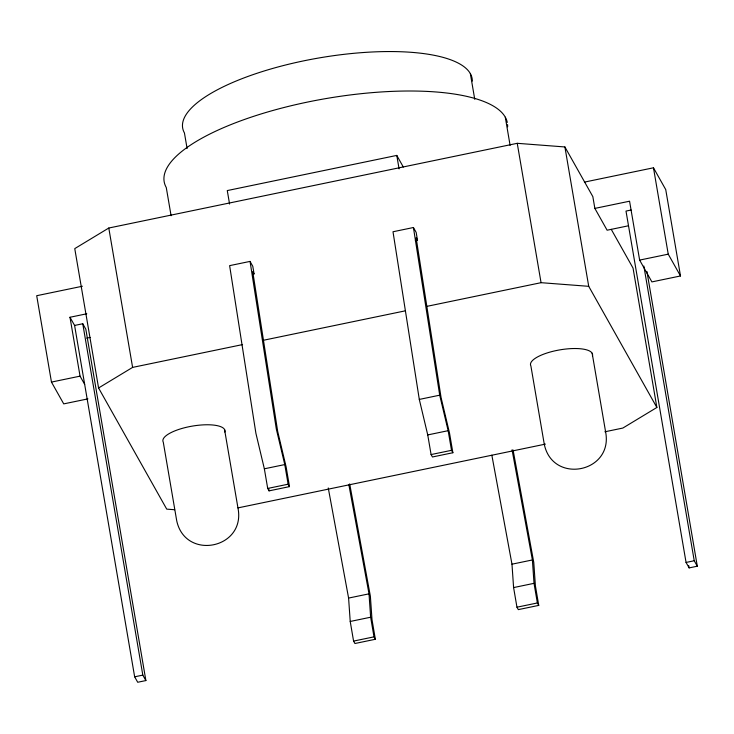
<?xml version="1.0" encoding="UTF-8"?>
<svg xmlns="http://www.w3.org/2000/svg" width="734" height="734" viewBox="0 0 734 734"><rect width="100%" height="100%" fill="white"/><g stroke="black" fill="none" stroke-linecap="round" stroke-linejoin="round"><path stroke-width="1.1" d="M628.396 225.797L607.119 230.21L594.852 208.401L592.843 196.629L564.896 146.956L517.241 143.313L108.788 228.026L74.758 248.615L98.576 387.983L166.728 509.13L174.664 509.735M98.576 387.983L132.606 367.395L242.578 344.585M611.257 229.366L633.047 268.103L656.875 407.471L622.845 428.06L604.889 431.785M403.315 167.022L396.782 155.415L227.274 190.574L229.577 204.034M82.373 286.242L36.7 295.71L51.463 382.084L63.73 403.883L87.924 398.874M584.402 182.115L653.471 167.792L665.738 189.601L680.501 275.966L651.902 281.902L639.635 260.093L629.57 201.208L594.852 208.401M250.046 261.405L229.623 265.644L255.909 433.308L264.35 468.806L267.708 488.44L269.066 490.863L289.49 486.624L286.141 466.998L277.7 431.491L252.753 271.681L254.111 274.103L252.771 266.249L250.046 261.405L276.333 429.069L284.774 464.576L288.132 484.201L289.49 486.624M417.499 240.22L416.15 232.366L413.425 227.522L393.002 231.76L419.298 399.424L427.738 434.923L431.087 454.557L432.454 456.979L452.878 452.74L449.52 433.115L441.079 397.608L416.132 237.798L417.499 240.22L415.343 240.669M84.658 384.332L80.052 376.147L69.987 317.262L86.786 313.776M74.593 325.437L82.758 323.749L85.823 329.199L145.882 680.565L137.717 682.262L134.652 676.812L74.593 325.437L69.987 317.262M631.112 210.016L626.001 211.08L686.061 562.446L689.134 567.896L697.3 566.208L646.929 271.497M86.731 338.135L90.099 337.447M51.463 382.084L80.052 376.147M639.635 260.093L668.234 254.166L680.501 275.966M262.772 340.402L405.287 310.84M426.601 306.417L541.059 282.682L588.723 286.324L656.875 407.471M419.298 399.424L439.712 395.186L413.425 227.522M264.35 468.806L284.774 464.576M427.738 434.923L448.153 430.684L439.712 395.186M267.708 488.44L288.132 484.201M431.087 454.557L451.511 450.318L452.878 452.74M237.954 507.891L545.417 444.116M349.687 483.899L370.376 596.256L372 619.643L375.358 639.277L354.935 643.507L353.577 641.085L350.219 621.459L348.595 598.072L369.018 593.834L348.879 484.835M513.075 450.006L533.765 562.372L535.389 585.76L538.738 605.394L518.323 609.624L516.956 607.201L513.598 587.576L511.974 564.189L532.398 559.95L512.057 449.823M350.219 621.459L370.642 617.221L369.018 593.834M513.598 587.576L534.022 583.337L532.398 559.95M134.652 676.812L142.818 675.115L145.882 680.565M686.061 562.446L694.236 560.748L697.3 566.208M353.577 641.085L374.001 636.855L375.358 639.277M516.956 607.201L537.38 602.963L538.738 605.394M491.844 455.181L511.974 564.189M328.254 487.945L348.595 598.072M653.471 167.792L668.234 254.166M643.856 266.047L694.236 560.748M688.749 565.639L689.134 567.896M564.896 146.956L588.723 286.324M592.164 353.256L605.587 431.776C613.679 472.439 552.941 484.789 544.316 444.483L530.893 365.963A31.461 9.881 -9.7 0 1 560.464 349.769A31.461 9.881 -9.7 0 1 592.439 355.825M517.241 143.313L541.059 282.682M505.295 117.201L510.112 145.424M470.356 73.639L474.742 99.283M534.022 583.337L537.38 602.963M448.153 430.684L451.511 450.318M396.782 155.415L399.085 168.875M370.642 617.221L374.001 636.855M268.699 488.679L269.066 490.863M187.106 148.552L184.436 132.937A146.828 46.104 -9.7 0 1 315.537 58.564A146.828 46.104 -9.7 0 1 472.329 81.089M224.549 429.5L237.972 508.02C246.064 548.683 185.326 561.033 176.71 520.727L163.287 442.207A31.461 9.881 -9.7 0 1 192.849 426.014A31.461 9.881 -9.7 0 1 224.833 432.069M171.095 215.732L166.269 187.519A174.096 54.665 -9.7 0 1 316.051 100.374A174.096 54.665 -9.7 0 1 507.277 122.422M108.788 228.026L132.606 367.395M82.758 323.749L142.818 675.115M507.579 124.615A174.096 54.665 -9.7 0 1 507.616 126.854"/></g></svg>
